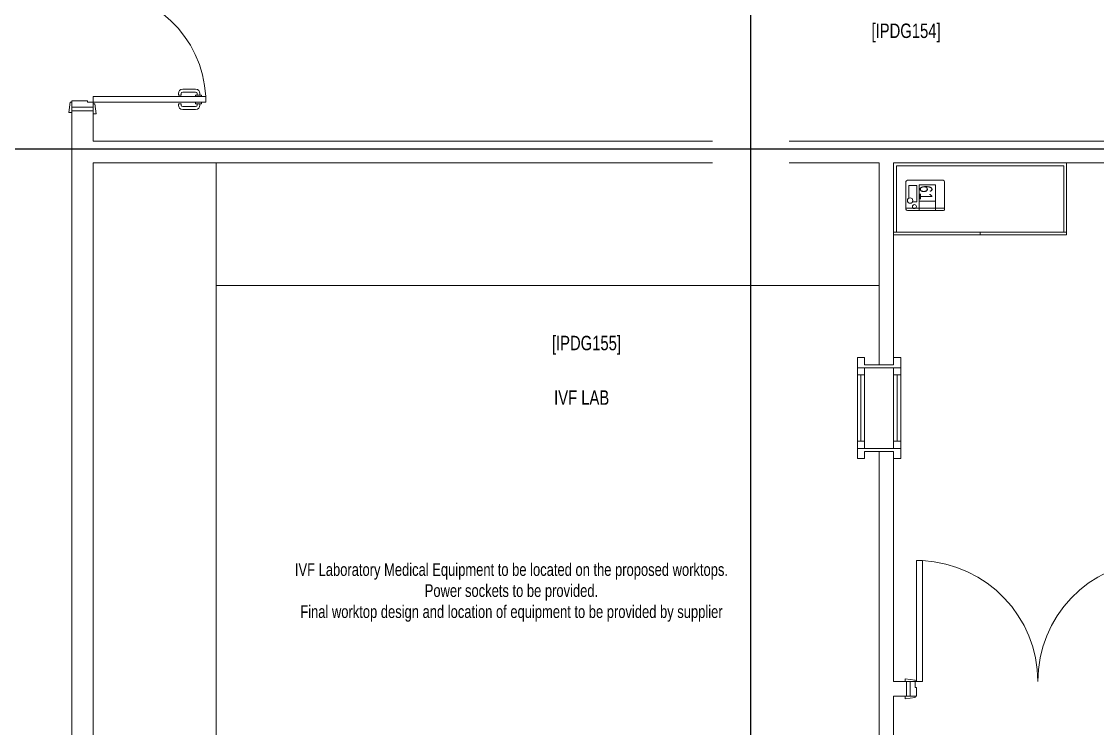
# Model space of a CAD drawing. Header units: metres. Extents: x -18745 to 220762, y -1579758 to -1356048.
# Drawn here: x 161460 to 168915, y -1415504 to -1410603 of the extents above; entities that cross this region are included whole.
import ezdxf

# ---------------------------------------------------------------- set-up
doc = ezdxf.new("R2010")
doc.units = ezdxf.units.M
doc.layers.get('0').update_dxf_attribs({"lineweight": 0})
for name, color, linetype, lineweight in [('A-100 - Copy$0$1ST-WNDW', 8, 'Continuous', 0), ('A-100 - Copy$0$72_EGR_BASE_TEXT', 8, 'Continuous', 0), ('A-100 - Copy$0$Medical Equipment and Furniture', 8, 'Continuous', 0), ('A-100 - Copy$0$Medical Equipment and Furniture1', 8, 'Continuous', 5), ('A-100 - Copy$0$Walls', 8, 'Continuous', 0), ('A-100 - Copy$0$Wooden Joinery', 8, 'Continuous', 0)]:
    doc.layers.add(name, color=color, linetype=linetype, lineweight=lineweight)
doc.layers.add('A-100 - Copy$0$axes', color=8, linetype='Continuous')
doc.styles.add('A-100 - Copy$0$X3G_ENTITY_257CFD', font='swisscl.ttf', dxfattribs={"height": 200})
doc.styles.add('A-100 - Copy$0$X3G_ENTITY_2587EA', font='swisscl.ttf', dxfattribs={"height": 200})

# ---------------------------------------------------------------- blocks, each defined once
blk = doc.blocks.new('A-100 - Copy$0$ME11129-P')
at = {"layer": 'A-100 - Copy$0$Medical Equipment and Furniture1'}
for p, q in [((0, 0.2002), (0, 0.0094)), ((0.2573, 0.2096), (0.0094, 0.2096)), ((0.2667, 0.0094), (0.2667, 0.2002)), ((0, 0.016), (0.2667, 0.016)), ((0.0094, 0), (0.2573, 0))]:
    blk.add_line(p, q, dxfattribs=at)
for points in [[(0.062, 0.1784), (0.1747, 0.1784), (0.1747, 0.0657), (0.062, 0.0657)], [(0.062, 0.0657), (0.1747, 0.0657), (0.1747, 0), (0.062, 0)]]:
    blk.add_lwpolyline(points, close=True, dxfattribs=at)
blk.add_lwpolyline([(0.2218, 0.0601), (0.1911, 0.0601), (0.1911, 0.1728), (0.2475, 0.1728), (0.2475, 0.0858)], dxfattribs=at)
for centre, radius in [((0.2382, 0.0694), 0.0188), ((0.208, 0.0274), 0.0141)]:
    blk.add_circle(centre, radius, dxfattribs=at)
for centre, start, end in [((0.0094, 0.2002), 90, 180), ((0.2573, 0.2002), 0, 90), ((0.0094, 0.0094), 180, 270), ((0.2573, 0.0094), 270, 0)]:
    blk.add_arc(centre, 0.00939, start, end, dxfattribs=at)
blk = doc.blocks.new('A-100 - Copy$0$A$C72370EFE')
at = {"layer": 'A-100 - Copy$0$Wooden Joinery'}
for p, q in [((-0.05, -0.07), (-0.05, -0.16)), ((-0.03, -0.07), (-0.03, -0.16)), ((-0.01, -0.04), (-0.02, -0.04)), ((-0.01, -0.06), (-0.02, -0.06)), ((-0.01, -0.03), (-0.01, -0.07)), ((0, -0.03), (-0.01, -0.03)), ((0, -0.07), (-0.01, -0.07)), ((0.04, -0.03), (0.05, -0.03)), ((0.04, -0.07), (0.05, -0.07)), ((0.05, -0.03), (0.05, -0.07)), ((0.05, -0.04), (0.06, -0.04)), ((0.05, -0.06), (0.06, -0.06)), ((0.07, -0.07), (0.07, -0.16)), ((0.09, -0.07), (0.09, -0.16)), ((-0.01, -0.17), (-0.02, -0.17)), ((-0.01, -0.19), (-0.02, -0.19)), ((-0.01, -0.17), (-0.01, -0.19)), ((0.05, -0.17), (0.06, -0.17)), ((0.05, -0.17), (0.05, -0.19)), ((0.05, -0.19), (0.06, -0.19))]:
    blk.add_line(p, q, dxfattribs=at)
for centre, radius, start, end in [((-0.02, -0.07), 0.03, 90, 180), ((-0.02, -0.07), 0.01, 90, 180), ((0.06, -0.07), 0.03, 0, 90), ((0.06, -0.07), 0.01, 0, 90), ((-0.02, -0.16), 0.03, 180, 270), ((-0.02, -0.16), 0.01, 180, 270), ((0.06, -0.16), 0.01, 270, 0), ((0.06, -0.16), 0.03, 270, 0)]:
    blk.add_arc(centre, radius, start, end, dxfattribs=at)
blk = doc.blocks.new('A-100 - Copy$0$DR1')
at = {"layer": 'A-100 - Copy$0$Wooden Joinery', "elevation": 0}
for points in [[(1743402.9, 41721.9), (1743392.9, 41721.9), (1743382.9, 41791.9), (1743402.9, 41791.9)], [(1743552.9, 41731.9), (1743562.9, 41731.9), (1743572.9, 41801.9), (1743552.9, 41801.9)], [(1743552.9, 41681.9), (1744331.9, 41681.9), (1744331.9, 41721.9), (1743552.9, 41721.9)], [(1743402.9, 40941.9), (1743392.9, 40941.9), (1743382.9, 40871.9), (1743402.9, 40871.9)], [(1743552.9, 40931.9), (1743562.9, 40931.9), (1743572.9, 40861.9), (1743552.9, 40861.9)]]:
    blk.add_lwpolyline(points, close=True, dxfattribs=at)
for points in [[(1743552.9, 41756.9), (1743402.9, 41756.9), (1743402.9, 41781.9), (1743552.9, 41781.9), (1743552.9, 41756.9)], [(1743552.9, 41756.9), (1743552.9, 41721.9), (1743512.9, 41721.9), (1743512.9, 41711.9), (1743402.9, 41711.9), (1743402.9, 41756.9), (1743552.9, 41756.9)], [(1743552.9, 40906.9), (1743552.9, 40941.9), (1743512.9, 40941.9), (1743512.9, 40951.9), (1743402.9, 40951.9), (1743402.9, 40906.9), (1743552.9, 40906.9)], [(1743552.9, 40906.9), (1743402.9, 40906.9), (1743402.9, 40881.9), (1743552.9, 40881.9), (1743552.9, 40906.9)]]:
    blk.add_lwpolyline(points, dxfattribs=at)
at = {"layer": 'A-100 - Copy$0$Wooden Joinery'}
blk.add_arc((1743552.9, 41721.9, 0), 780, 270, 357.0603, dxfattribs=at)
at = {"layer": 'A-100 - Copy$0$Wooden Joinery', "xscale": -999.9999999998856, "yscale": 999.9999999998856, "zscale": 999.9999999998854, "rotation": 270}
blk.add_blockref('A-100 - Copy$0$A$C72370EFE', (1744331.9, 41681.9, 0), dxfattribs=at)
blk = doc.blocks.new('A-100 - Copy$0$WND6')
for p, q in [((-0.2, 0.1), (-0.2, -0.1)), ((0, 0.1), (-0.2, 0.1)), ((0, -0.1), (0, 0.1)), ((-0.2, -0.1), (0, -0.1))]:
    blk.add_line(p, q)
blk = doc.blocks.new('A-100 - Copy$0$1-W9')
at = {"layer": 'A-100 - Copy$0$1ST-WNDW'}
for p, q in [((53, 25), (7, 25)), ((53, 22.5), (7, 22.5)), ((53, 20), (7, 20)), ((58, 0), (7, 0)), ((53, -2.5), (7, -2.5)), ((53, -5), (7, -5))]:
    blk.add_line(p, q, dxfattribs=at)
for points in [[(2, 25), (1.5, 25), (-5, 25), (-5, 20), (0, 20), (0, 0), (-5, 0), (-5, -5), (2, -5)], [(65, 25), (58, 25), (58, 20), (58, -5), (65, -5), (65, 0), (60, 0), (60, 20), (65, 20)]]:
    blk.add_lwpolyline(points, close=True, dxfattribs=at)
at = {"layer": 'A-100 - Copy$0$1ST-WNDW', "xscale": -25.00000000000091, "yscale": 25, "zscale": 25, "rotation": 179.9999999999937}
for p in [(7, 22.5), (7, -2.5)]:
    blk.add_blockref('A-100 - Copy$0$WND6', p, dxfattribs=at)
at = {"layer": 'A-100 - Copy$0$1ST-WNDW', "xscale": -25, "yscale": 25, "zscale": 25}
for p in [(53, 22.5), (53, -2.5)]:
    blk.add_blockref('A-100 - Copy$0$WND6', p, dxfattribs=at)
blk = doc.blocks.new('A-100 - Copy')
at = {"layer": 'A-100 - Copy$0$axes'}
for p, q in [((166513.3, -1477297.4, 0), (166513.3, -1391762.7, 0)), ((178940.3, -1411488.2, 2.4), (95846.6, -1411488.2, 2.4))]:
    blk.add_line(p, q, dxfattribs=at)
at = {"layer": 'A-100 - Copy$0$Medical Equipment and Furniture'}
for p, q in [((167501.2, -1412082.7, 0), (168701.2, -1412082.7, 0)), ((168101.2, -1412062.7, 0), (168101.2, -1412082.7, 0))]:
    blk.add_line(p, q, dxfattribs=at)
at = {"layer": 'A-100 - Copy$0$Medical Equipment and Furniture', "elevation": 0}
for points in [[(161957.3, -1411582.7), (162807.3, -1411582.7), (162807.3, -1415650.8), (161957.3, -1415650.8)], [(167501.2, -1412082.7), (167501.2, -1412062.7), (168701.2, -1412062.7), (168701.2, -1412082.7)]]:
    blk.add_lwpolyline(points, close=True, dxfattribs=at)
blk.add_lwpolyline([(166248.3, -1411582.7), (162807.3, -1411582.7), (162807.3, -1412432.7), (167401.2, -1412432.7), (167401.2, -1411582.7), (166778.3, -1411582.7)], dxfattribs=at)
at = {"layer": 'A-100 - Copy$0$Medical Equipment and Furniture', "elevation": 0, "flags": 128}
for points in [[(168701.2, -1412072.7), (168701.2, -1411582.7), (167501.2, -1411582.7), (167501.2, -1412072.7)], [(168681.2, -1412062.7), (168681.2, -1411602.7), (167521.2, -1411602.7), (167521.2, -1412062.7)]]:
    blk.add_lwpolyline(points, dxfattribs=at)
at = {"layer": 'A-100 - Copy$0$Walls'}
for p, q in [((161807.3, -1424712.7, 0), (161807.3, -1411222.7, 0)), ((161807.3, -1411222.7, 0), (161957.3, -1411222.7, 0)), ((161957.3, -1411432.7, 0), (161957.3, -1411222.7, 0)), ((161957.3, -1411432.7, 0), (166248.3, -1411432.7, 0)), ((166778.3, -1411432.7, 0), (173448.3, -1411432.7, 0)), ((161957.3, -1415650.8, 0), (161957.3, -1411582.7, 0)), ((161957.3, -1411582.7, 0), (166248.3, -1411582.7, 0)), ((166778.3, -1411582.7, 0), (167401.2, -1411582.7, 0)), ((167401.2, -1412982.7, 0), (167401.2, -1411582.7, 0)), ((167501.2, -1412982.7, 0), (167501.2, -1411582.7, 0)), ((167501.2, -1411582.7, 0), (173448.3, -1411582.7, 0)), ((167401.2, -1412982.7, 0), (167501.2, -1412982.7, 0)), ((167401.2, -1416731.6, 0), (167401.2, -1413582.7, 0)), ((167401.2, -1413582.7, 0), (167501.2, -1413582.7, 0)), ((167501.2, -1415179.2, 0), (167501.2, -1413582.7, 0)), ((167661.2, -1415179.2, 0), (167501.2, -1415179.2, 0)), ((167616.2, -1415279.1, 0), (167616.2, -1415179.2, 0)), ((167501.2, -1419030.4, 0), (167501.2, -1415279.1, 0)), ((167661.2, -1415279.1, 0), (167501.2, -1415279.1, 0))]:
    blk.add_line(p, q, dxfattribs=at)
at = {"layer": 'A-100 - Copy$0$Wooden Joinery', "elevation": 0}
for points in [[(167701.2, -1415179.2), (167701.2, -1414340.1), (167661.2, -1414340.1), (167661.2, -1415179.2)], [(167651.2, -1415179.2), (167651.2, -1415169.1), (167581.2, -1415159.1), (167581.2, -1415179.2)], [(167651.2, -1415279.1), (167651.2, -1415289.1), (167581.2, -1415299.1), (167581.2, -1415279.1)]]:
    blk.add_lwpolyline(points, close=True, dxfattribs=at)
for points in [[(167616.2, -1415179.2), (167616.2, -1415279.1), (167591.2, -1415279.1), (167591.2, -1415179.2), (167616.2, -1415179.2)], [(167616.2, -1415179.2), (167651.2, -1415179.2), (167651.2, -1415219.1), (167661.2, -1415219.1), (167661.2, -1415279.1), (167616.2, -1415279.1), (167616.2, -1415179.2)]]:
    blk.add_lwpolyline(points, dxfattribs=at)
at = {"layer": 'A-100 - Copy$0$Wooden Joinery'}
for centre, start, end in [((167661.2, -1415179.2, 0), 0, 87.2706), ((169341.2, -1415179.2, 0), 92.7294, 180)]:
    blk.add_arc(centre, 840, start, end, dxfattribs=at)
at = {"layer": 'A-100 - Copy$0$1ST-WNDW', "xscale": 10.00000000000002, "yscale": 10.00000000000002, "zscale": 10.00000000000002, "rotation": 90}
blk.add_blockref('A-100 - Copy$0$1-W9', (167501.2, -1413582.7, 0), dxfattribs=at)
blk.add_blockref('A-100 - Copy$0$1-W9', (167501.2, -1413582.7, 0), dxfattribs=at)
blk.add_blockref('A-100 - Copy$0$1-W9', (167501.2, -1413582.7, 0), dxfattribs=at)
at = {"layer": 'A-100 - Copy$0$Medical Equipment and Furniture', "ltscale": 5000, "extrusion": (-8.55145e-16, 4.19218e-15, -1), "xscale": 1000.000000000002, "yscale": 1000.000000000002, "zscale": 1000.000000000002, "rotation": 0.0001913008751468605}
blk.add_blockref('A-100 - Copy$0$ME11129-P', (-167854.6, -1411913.2, 0), dxfattribs=at)
at = {"layer": 'A-100 - Copy$0$Wooden Joinery', "xscale": -1, "rotation": 180}
blk.add_blockref('A-100 - Copy$0$DR1', (-1581595.6, -1369440.8, 0), dxfattribs=at)
at = {"layer": 'A-100 - Copy$0$72_EGR_BASE_TEXT', "char_height": 100, "attachment_point": 2, "style": 'A-100 - Copy$0$X3G_ENTITY_2587EA'}
for s, insert in [('[IPDG154]', (167588.4, -1410616.9)), ('[IPDG155]', (165373.9, -1412781.6)), ('IVF LAB', (165340.8, -1413159.7))]:
    blk.add_mtext(s, dxfattribs=dict(at, insert=insert))
at = {"layer": 'A-100 - Copy$0$Medical Equipment and Furniture', "insert": (167770.8, -1411789.1, 0), "char_height": 87.47, "width": 82.543, "attachment_point": 2, "rotation": 270, "style": 'A-100 - Copy$0$X3G_ENTITY_257CFD'}
blk.add_mtext('61', dxfattribs=at)
at = {"layer": 'A-100 - Copy$0$Medical Equipment and Furniture', "insert": (164854.2, -1414358.7, 0), "char_height": 87.473, "width": 3260.537, "attachment_point": 2, "style": 'A-100 - Copy$0$X3G_ENTITY_257CFD'}
blk.add_mtext('IVF Laboratory Medical Equipment to be located on the proposed worktops.\\PPower sockets to be provided.\\PFinal worktop design and location of equipment to be provided by supplier', dxfattribs=at)

msp = doc.modelspace()

# ---------------------------------------------------------------- block references
msp.add_blockref('A-100 - Copy', (0, 0))

doc.saveas('drawing.dxf')
